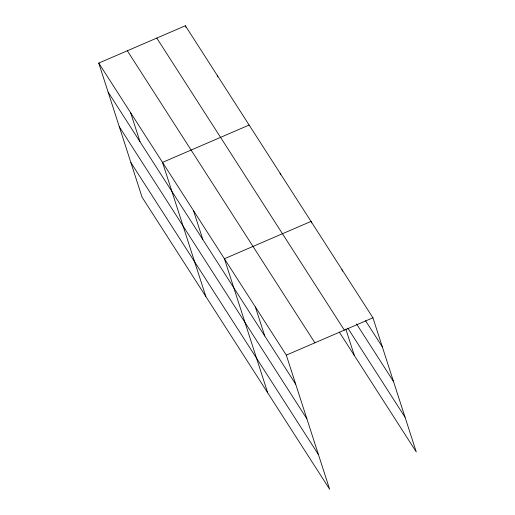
<?xml version="1.0" encoding="UTF-8"?>
<svg xmlns="http://www.w3.org/2000/svg" width="515" height="515" viewBox="0 0 515 515"><rect width="100%" height="100%" fill="white"/><g stroke="black" fill="none" stroke-linecap="round" stroke-linejoin="round"><path stroke-width="0.77" d="M98.751 63.088L286.314 355.131L329.632 489.25L142.069 197.206L98.751 63.088L185.368 25.75L372.931 317.794L416.249 451.913L339.308 332.111M249.138 125.048L162.521 162.386L205.839 296.498M286.314 355.131L372.931 317.794M365.541 320.716L382.304 346.82M356.541 323.941L393.505 381.499M347.876 328.216L405.048 417.234M156.785 38.071L344.348 330.115M127.334 50.766L314.897 342.81M108.124 92.114L295.687 384.158M119.326 126.793L306.895 418.837M130.868 162.528L318.431 454.571M341.979 269.609L342.475 271.135M311.53 222.95L311.034 221.418L224.418 258.755L267.736 392.874M345.829 329.149L354.352 355.537M280.083 173.233L280.578 174.759M217.253 75.396L217.742 76.928M185.368 25.75L185.857 27.276M255.369 306.946L264.742 335.973M193.473 210.571L202.846 239.597M130.636 112.734L140.009 141.76"/></g></svg>
